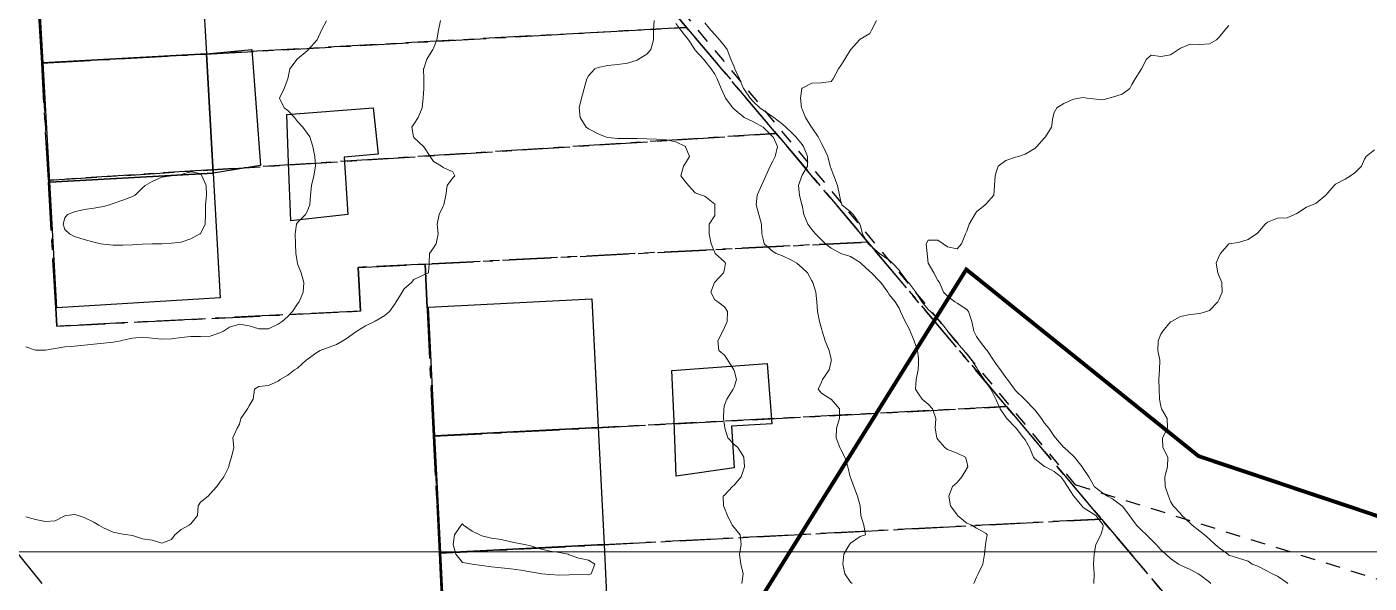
# Model space of a CAD drawing. Header units: centimetres. Extents: x 0 to 642158, y -847 to 649707.
# Drawn here: x 616694.3 to 616763.5, y 621085.8 to 621114.4 of the extents above; entities that cross this region are included whole.
import ezdxf

# ---------------------------------------------------------------- set-up
doc = ezdxf.new("R2010")
doc.units = ezdxf.units.CM
doc.header["$MEASUREMENT"] = 0
doc.linetypes.add('CENTERX2', pattern=[4, 2.5, -0.5, 0.5, -0.5])
doc.linetypes.add('JIS_02_0.7', pattern=[1.35, 0.75, -0.6])
for name, color, linetype, lineweight in [('MEV_grille', 254, 'Continuous', 9), ('MEV_layout inondation', 5, 'Continuous', 15), ('WAL_parcellaire agricole', 7, 'JIS_02_0.7', 25), ('WAL_topographie 0.5', 253, 'Continuous', 20)]:
    doc.layers.add(name, color=color, linetype=linetype, lineweight=lineweight)
doc.layers.add('SPW_batiments', color=7, linetype='Continuous')
doc.layers.add('SPW_parcellaire cadastral', color=7, linetype='CENTERX2', lineweight=25, true_color=0xff0542)

# ---------------------------------------------------------------- blocks, each defined once
blk = doc.blocks.new('*U114')
at = {"layer": 'MEV_grille', "transparency": 33554687}
blk.add_lwpolyline([(-1338.461, 0), (1338.461, 0)], dxfattribs=at)
blk = doc.blocks.new('*U115')
at = {"layer": 'MEV_grille', "color": 0, "linetype": 'ByBlock', "lineweight": -2, "transparency": 16777216}
blk.add_blockref('*U114', (0, -1300), dxfattribs=at)

msp = doc.modelspace()

# ---------------------------------------------------------------- linework, layer by layer
at = {"layer": 'MEV_layout inondation', "const_width": 0.2}
msp.add_lwpolyline([(616900.942, 621085.199), (616869.556, 621081.82), (616818.373, 621077.958), (616791.092, 621080.131), (616754.688, 621092.309), (616742.718, 621101.924), (616722.412, 621069.444), (616695.48, 621070.085), (616668.547, 621046.793), (616701.256, 620999.929), (616753.203, 621003.561), (616805.513, 621043.508), (616905.775, 621054.403)], dxfattribs=at)
at = {"layer": 'SPW_batiments'}
for points in [[(616703.374, 621116.273), (616703.556, 621113.038), (616695.13, 621112.57), (616694.753, 621119.185), (616703.182, 621119.653), (616703.374, 621116.273)], [(616703.903, 621106.89), (616695.48, 621106.423), (616695.13, 621112.57), (616703.556, 621113.038), (616703.903, 621106.89)], [(616706.343, 621107.273), (616703.903, 621106.89), (616703.556, 621113.038), (616705.897, 621113.256), (616706.343, 621107.273)], [(616712.398, 621107.857), (616710.648, 621107.707), (616710.848, 621104.757), (616707.898, 621104.424), (616707.789, 621107.424), (616707.698, 621109.907), (616712.148, 621110.257), (616712.398, 621107.857)], [(616704.266, 621100.456), (616695.849, 621099.955), (616695.48, 621106.423), (616703.903, 621106.89), (616704.266, 621100.456)], [(616723.745, 621093.791), (616715.329, 621093.358), (616714.999, 621099.975), (616723.416, 621100.408), (616723.745, 621093.791)], [(616732.699, 621093.977), (616730.616, 621093.859), (616730.749, 621091.709), (616727.767, 621091.276), (616727.653, 621094.109), (616727.549, 621096.726), (616732.449, 621097.076), (616732.699, 621093.977)], [(616724.046, 621087.764), (616715.628, 621087.33), (616715.329, 621093.358), (616723.745, 621093.791), (616724.046, 621087.764)], [(616724.231, 621084.042), (616724.345, 621081.758), (616724.36, 621081.463), (616715.938, 621081.099), (616715.628, 621087.33), (616724.046, 621087.764), (616724.231, 621084.042)]]:
    msp.add_lwpolyline(points, dxfattribs=at)
at = {"layer": 'SPW_parcellaire cadastral'}
for points in [[(616847.565, 621061.691), (616828.917, 621060.539), (616808.973, 621071.951), (616779.19, 621081.167), (616754.653, 621083.181), (616749.683, 621089.067), (616744.793, 621094.859), (616737.834, 621103.1), (616737.636, 621103.336), (616732.916, 621108.926), (616728.3, 621114.393), (616727.627, 621115.19), (616722.948, 621120.732), (616722.671, 621121.06), (616772.42, 621142.06), (616847.565, 621061.691)], [(616715.263, 621093.336), (616715.563, 621087.308), (616715.873, 621081.077), (616716.186, 621074.786), (616716.286, 621072.789), (616760.686, 621075.337), (616770.879, 621062.083), (616773.292, 621059.129), (616779.255, 621051.859), (616773.908, 621030.944), (616772.263, 621024.51), (616770.866, 621019.044), (616769.271, 621012.806), (616767.739, 621006.814), (616766.157, 621000.627), (616765.689, 620998.794), (616662.71, 621125.629)], [(616695.064, 621112.549), (616694.687, 621119.164), (616703.117, 621119.631), (616722.948, 621120.732), (616727.627, 621115.19), (616728.3, 621114.393), (616703.49, 621113.017), (616695.064, 621112.549)], [(616694.687, 621119.164), (616695.064, 621112.549), (616695.408, 621106.515), (616695.783, 621099.934), (616695.836, 621099.002), (616711.487, 621099.782), (616711.376, 621102.029), (616714.821, 621102.2), (616714.933, 621099.953), (616715.263, 621093.336)], [(616695.064, 621112.549), (616703.49, 621113.017), (616728.3, 621114.393), (616732.916, 621108.926), (616703.826, 621107.056), (616695.408, 621106.515), (616695.064, 621112.549)], [(616714.821, 621102.2), (616711.376, 621102.029), (616711.487, 621099.782), (616695.836, 621099.002), (616695.783, 621099.934), (616695.408, 621106.515), (616703.826, 621107.056), (616732.916, 621108.926), (616737.636, 621103.336), (616714.821, 621102.2)], [(616715.263, 621093.336), (616714.933, 621099.953), (616714.821, 621102.2), (616737.636, 621103.336), (616737.834, 621103.1), (616744.793, 621094.859), (616723.68, 621093.77), (616715.263, 621093.336)], [(616715.563, 621087.308), (616715.263, 621093.336), (616723.68, 621093.77), (616744.793, 621094.859), (616749.683, 621089.067), (616723.98, 621087.742), (616715.563, 621087.308)], [(616715.563, 621087.308), (616723.98, 621087.742), (616749.683, 621089.067), (616754.653, 621083.181), (616724.288, 621081.56), (616715.873, 621081.077), (616715.563, 621087.308)]]:
    msp.add_lwpolyline(points, dxfattribs=at)
at = {"layer": 'WAL_parcellaire agricole'}
msp.add_lwpolyline([(616810.251, 621070.768), (616781.35, 621080.764), (616765.85, 621085.362), (616748.357, 621090.818), (616682.918, 621169.639), (616661.738, 621197.449), (616602.087, 621269.369), (616526.994, 621299.499), (616576.822, 621338.338), (616533.815, 621402.665), (616552.813, 621416.834), (616582.717, 621382.138), (616635.423, 621323.445), (616688.43, 621261.152), (616732.293, 621211.325), (616828.245, 621125.169), (616881.648, 621072.228), (616874.217, 621071.21), (616845.277, 621069.528), (616834.321, 621069.895), (616821.725, 621073.496), (616819.913, 621067.675), (616810.251, 621070.768)], dxfattribs=at)
at = {"layer": 'WAL_topographie 0.5'}
for points in [[(616715.611, 621114.75), (616715.51, 621114.25), (616715.421, 621113.75), (616715.25, 621113.321), (616715.22, 621113.25), (616714.91, 621112.75), (616714.75, 621112.28), (616714.739, 621112.25), (616714.75, 621111.75), (616714.75, 621111.75), (616714.75, 621111.25), (616714.75, 621111.25), (616714.728, 621110.75), (616714.679, 621110.25), (616714.466, 621109.75), (616714.25, 621109.403), (616714.144, 621109.25), (616714.219, 621108.75), (616714.25, 621108.727), (616714.734, 621108.25), (616714.75, 621108.234), (616715.085, 621107.75), (616715.25, 621107.477), (616715.667, 621107.25), (616715.75, 621107.172), (616716.25, 621106.956), (616716.359, 621106.75), (616716.25, 621106.647), (616715.963, 621106.25), (616715.885, 621105.75), (616715.792, 621105.25), (616715.75, 621105.19), (616715.542, 621104.75), (616715.452, 621104.25), (616715.504, 621103.75), (616715.39, 621103.25), (616715.25, 621103.038), (616715.043, 621102.75), (616715.028, 621102.25), (616714.992, 621101.75), (616714.75, 621101.643), (616714.25, 621101.401), (616714.128, 621101.25), (616713.75, 621100.926), (616713.64, 621100.75), (616713.336, 621100.25), (616713.25, 621100.126), (616712.985, 621099.75), (616712.75, 621099.544), (616712.25, 621099.265), (616712.218, 621099.25), (616711.75, 621099.011), (616711.302, 621098.75), (616711.25, 621098.707), (616710.75, 621098.348), (616710.579, 621098.25), (616710.25, 621098.053), (616709.75, 621097.873), (616709.414, 621097.75), (616709.25, 621097.64), (616708.75, 621097.289), (616708.701, 621097.25), (616708.25, 621096.844), (616708.095, 621096.75), (616707.75, 621096.471), (616707.355, 621096.25), (616707.25, 621096.163), (616706.75, 621095.954), (616706.25, 621095.898), (616706.028, 621095.75), (616705.958, 621095.25), (616705.75, 621094.893), (616705.663, 621094.75), (616705.321, 621094.25), (616705.25, 621093.95), (616705.139, 621093.75), (616704.917, 621093.25), (616704.964, 621092.75), (616704.844, 621092.25), (616704.75, 621091.95), (616704.712, 621091.75), (616704.444, 621091.25), (616704.25, 621090.959), (616704.083, 621090.75), (616703.75, 621090.365), (616703.643, 621090.25), (616703.25, 621089.944), (616703.129, 621089.75), (616703.094, 621089.25), (616702.75, 621088.827), (616702.659, 621088.75), (616702.25, 621088.536), (616701.917, 621088.25), (616701.75, 621088.019), (616701.25, 621087.833), (616700.75, 621087.981), (616700.25, 621088.044), (616699.75, 621088.212), (616699.5, 621088.25), (616699.25, 621088.288), (616698.75, 621088.389), (616698.25, 621088.622), (616698, 621088.75), (616697.75, 621088.899), (616697.25, 621089.143), (616696.95, 621089.25), (616696.75, 621089.306), (616696.35, 621089.25), (616696.25, 621089.228), (616695.75, 621088.977), (616695.25, 621088.936), (616694.75, 621089.036), (616694.25, 621089.187)], [(616709.75, 621114.73), (616709.486, 621114.25), (616709.26, 621113.75), (616709.25, 621113.734), (616708.816, 621113.25), (616708.75, 621113.186), (616708.25, 621112.764), (616708.234, 621112.75), (616707.848, 621112.25), (616707.75, 621111.75), (616707.75, 621111.75), (616707.566, 621111.25), (616707.315, 621110.75), (616707.562, 621110.25), (616707.75, 621110.106), (616708.098, 621109.75), (616708.25, 621109.553), (616708.519, 621109.25), (616708.75, 621108.952), (616708.89, 621108.75), (616709.04, 621108.25), (616709.135, 621107.75), (616709.181, 621107.25), (616709.093, 621106.75), (616708.961, 621106.25), (616708.913, 621105.75), (616708.875, 621105.25), (616708.75, 621104.906), (616708.662, 621104.75), (616708.25, 621104.345), (616708.199, 621104.25), (616708.132, 621103.75), (616708.139, 621103.25), (616708.16, 621102.75), (616708.242, 621102.25), (616708.25, 621102.218), (616708.443, 621101.75), (616708.576, 621101.25), (616708.541, 621100.75), (616708.335, 621100.25), (616708.25, 621100.149), (616707.983, 621099.75), (616707.75, 621099.494), (616707.455, 621099.25), (616707.25, 621099.099), (616706.75, 621098.864), (616706.25, 621098.865), (616705.75, 621099.018), (616705.25, 621099.097), (616704.75, 621098.959), (616704.435, 621098.75), (616704.25, 621098.655), (616703.75, 621098.486), (616703.25, 621098.468), (616702.75, 621098.471), (616702.25, 621098.416), (616701.75, 621098.346), (616701.25, 621098.329), (616700.75, 621098.387), (616700.25, 621098.429), (616699.75, 621098.38), (616699.25, 621098.273), (616699.144, 621098.25), (616698.75, 621098.177), (616698.25, 621098.123), (616697.75, 621098.076), (616697.25, 621098.021), (616696.75, 621097.978), (616696.25, 621097.931), (616695.75, 621097.848), (616695.25, 621097.762), (616694.75, 621097.768), (616694.25, 621097.932)], [(616726.624, 621114.75), (616726.596, 621114.25), (616726.588, 621113.75), (616726.45, 621113.25), (616726.25, 621113.012), (616725.83, 621112.75), (616725.75, 621112.709), (616725.25, 621112.553), (616724.75, 621112.474), (616724.25, 621112.424), (616723.75, 621112.319), (616723.573, 621112.25), (616723.25, 621111.89), (616723.155, 621111.75), (616723.016, 621111.25), (616722.893, 621110.75), (616722.77, 621110.25), (616722.819, 621109.75), (616723.128, 621109.25), (616723.25, 621109.171), (616723.75, 621108.915), (616724.127, 621108.75), (616724.25, 621108.719), (616724.75, 621108.673), (616725.25, 621108.673), (616725.75, 621108.667), (616726.25, 621108.644), (616726.75, 621108.626), (616727.25, 621108.608), (616727.75, 621108.502), (616728.243, 621108.25), (616728.25, 621108.234), (616728.45, 621107.75), (616728.25, 621107.401), (616728.143, 621107.25), (616728.012, 621106.75), (616728.25, 621106.44), (616728.403, 621106.25), (616728.75, 621105.866), (616729.075, 621105.75), (616729.25, 621105.692), (616729.75, 621105.295), (616729.765, 621105.25), (616729.757, 621104.75), (616729.75, 621104.706), (616729.473, 621104.25), (616729.468, 621103.75), (616729.567, 621103.25), (616729.75, 621102.795), (616729.774, 621102.75), (616730.25, 621102.31), (616730.306, 621102.25), (616730.25, 621101.942), (616730.197, 621101.75), (616729.75, 621101.262), (616729.741, 621101.25), (616729.558, 621100.75), (616729.75, 621100.367), (616729.909, 621100.25), (616730.25, 621099.991), (616730.409, 621099.75), (616730.398, 621099.25), (616730.25, 621098.94), (616730.165, 621098.75), (616729.917, 621098.25), (616729.966, 621097.75), (616730.25, 621097.511), (616730.435, 621097.25), (616730.741, 621096.75), (616730.75, 621096.714), (616730.873, 621096.25), (616730.75, 621095.868), (616730.696, 621095.75), (616730.372, 621095.25), (616730.25, 621094.927), (616730.217, 621094.75), (616730.203, 621094.25), (616730.25, 621093.893), (616730.269, 621093.75), (616730.43, 621093.25), (616730.75, 621092.909), (616730.938, 621092.75), (616731.25, 621092.26), (616731.255, 621092.25), (616731.278, 621091.75), (616731.25, 621091.654), (616731.12, 621091.25), (616730.75, 621090.821), (616730.673, 621090.75), (616730.25, 621090.299), (616730.193, 621090.25), (616730.208, 621089.75), (616730.25, 621089.625), (616730.406, 621089.25), (616730.659, 621088.75), (616730.75, 621088.639), (616731.068, 621088.25), (616731.107, 621087.75), (616731.033, 621087.25), (616731.105, 621086.75), (616731.221, 621086.25), (616731.142, 621085.75)], [(616727.75, 621114.589), (616727.998, 621114.25), (616728.25, 621113.936), (616728.392, 621113.75), (616728.73, 621113.25), (616728.75, 621113.225), (616729.167, 621112.75), (616729.25, 621112.676), (616729.562, 621112.25), (616729.75, 621111.978), (616729.875, 621111.75), (616730.091, 621111.25), (616730.25, 621110.863), (616730.301, 621110.75), (616730.687, 621110.25), (616730.75, 621110.187), (616731.25, 621109.76), (616731.264, 621109.75), (616731.75, 621109.52), (616732.246, 621109.25), (616732.25, 621109.246), (616732.75, 621108.763), (616732.764, 621108.75), (616732.995, 621108.25), (616732.873, 621107.75), (616732.75, 621107.494), (616732.605, 621107.25), (616732.381, 621106.75), (616732.25, 621106.433), (616732.162, 621106.25), (616731.936, 621105.75), (616731.884, 621105.25), (616732.031, 621104.75), (616732.155, 621104.25), (616732.186, 621103.75), (616732.25, 621103.483), (616732.307, 621103.25), (616732.75, 621102.84), (616732.919, 621102.75), (616733.25, 621102.622), (616733.75, 621102.391), (616733.982, 621102.25), (616734.25, 621102), (616734.529, 621101.75), (616734.75, 621101.346), (616734.801, 621101.25), (616734.963, 621100.75), (616735.013, 621100.25), (616735.054, 621099.75), (616735.156, 621099.25), (616735.25, 621098.88), (616735.283, 621098.75), (616735.447, 621098.25), (616735.649, 621097.75), (616735.75, 621097.294), (616735.758, 621097.25), (616735.75, 621097.2), (616735.649, 621096.75), (616735.306, 621096.25), (616735.25, 621096.125), (616735.086, 621095.75), (616735.25, 621095.548), (616735.734, 621095.25), (616735.75, 621095.242), (616736.177, 621094.75), (616736.176, 621094.25), (616736.033, 621093.75), (616736.017, 621093.25), (616736.199, 621092.75), (616736.25, 621092.647), (616736.449, 621092.25), (616736.605, 621091.75), (616736.73, 621091.25), (616736.75, 621091.202), (616736.921, 621090.75), (616737.114, 621090.25), (616737.25, 621089.75), (616737.25, 621089.75), (616737.287, 621089.25), (616737.442, 621088.75), (616737.529, 621088.25), (616737.25, 621088.17), (616736.75, 621087.825), (616736.703, 621087.75), (616736.414, 621087.25), (616736.354, 621086.75), (616736.454, 621086.25), (616736.75, 621085.813), (616736.831, 621085.75)], [(616729.25, 621114.625), (616729.552, 621114.25), (616729.75, 621114.026), (616729.997, 621113.75), (616730.25, 621113.448), (616730.386, 621113.25), (616730.589, 621112.75), (616730.75, 621112.356), (616730.796, 621112.25), (616731.033, 621111.75), (616731.233, 621111.25), (616731.25, 621111.224), (616731.576, 621110.75), (616731.75, 621110.559), (616732.073, 621110.25), (616732.25, 621110.129), (616732.75, 621109.793), (616732.803, 621109.75), (616733.25, 621109.411), (616733.416, 621109.25), (616733.75, 621108.94), (616733.939, 621108.75), (616734.25, 621108.354), (616734.326, 621108.25), (616734.525, 621107.75), (616734.539, 621107.25), (616734.25, 621106.774), (616734.236, 621106.75), (616734.072, 621106.25), (616734.126, 621105.75), (616734.245, 621105.25), (616734.25, 621105.229), (616734.342, 621104.75), (616734.549, 621104.25), (616734.75, 621103.989), (616734.953, 621103.75), (616735.25, 621103.454), (616735.466, 621103.25), (616735.75, 621103.024), (616736.246, 621102.75), (616736.25, 621102.748), (616736.75, 621102.586), (616737.25, 621102.285), (616737.29, 621102.25), (616737.75, 621101.815), (616737.834, 621101.75), (616738.25, 621101.322), (616738.32, 621101.25), (616738.677, 621100.75), (616738.75, 621100.635), (616739.046, 621100.25), (616739.25, 621099.931), (616739.331, 621099.75), (616739.569, 621099.25), (616739.75, 621098.898), (616739.83, 621098.75), (616740.028, 621098.25), (616740.205, 621097.75), (616740.25, 621097.333), (616740.261, 621097.25), (616740.25, 621097.083), (616740.235, 621096.75), (616740.142, 621096.25), (616740.104, 621095.75), (616740.25, 621095.517), (616740.435, 621095.25), (616740.75, 621094.977), (616740.974, 621094.75), (616741.149, 621094.25), (616741.111, 621093.75), (616741.202, 621093.25), (616741.25, 621093.172), (616741.605, 621092.75), (616741.75, 621092.643), (616742.25, 621092.454), (616742.673, 621092.25), (616742.75, 621092.015), (616742.792, 621091.75), (616742.75, 621091.671), (616742.48, 621091.25), (616742.25, 621090.953), (616742.009, 621090.75), (616741.821, 621090.25), (616741.912, 621089.75), (616742.25, 621089.287), (616742.273, 621089.25), (616742.75, 621088.863), (616743, 621088.75), (616743.25, 621088.598), (616743.75, 621088.323), (616743.797, 621088.25), (616743.75, 621087.981), (616743.707, 621087.75), (616743.65, 621087.25), (616743.566, 621086.75), (616743.333, 621086.25), (616743.25, 621086.068), (616743.104, 621085.75)], [(616738.088, 621114.75), (616737.837, 621114.25), (616737.75, 621114.083), (616737.25, 621113.781), (616737.218, 621113.75), (616736.761, 621113.25), (616736.75, 621113.232), (616736.463, 621112.75), (616736.25, 621112.427), (616736.128, 621112.25), (616735.863, 621111.75), (616735.75, 621111.605), (616735.25, 621111.538), (616734.75, 621111.516), (616734.25, 621111.261), (616734.242, 621111.25), (616734.167, 621110.75), (616734.225, 621110.25), (616734.25, 621110.181), (616734.434, 621109.75), (616734.744, 621109.25), (616734.75, 621109.242), (616735.08, 621108.75), (616735.25, 621108.411), (616735.345, 621108.25), (616735.576, 621107.75), (616735.706, 621107.25), (616735.75, 621107.101), (616735.897, 621106.75), (616736.084, 621106.25), (616736.183, 621105.75), (616736.25, 621105.412), (616736.302, 621105.25), (616736.75, 621104.889), (616736.886, 621104.75), (616737.234, 621104.25), (616737.25, 621104.214), (616737.365, 621103.75), (616737.663, 621103.25), (616737.75, 621103.167), (616738.236, 621102.75), (616738.25, 621102.739), (616738.75, 621102.399), (616738.917, 621102.25), (616739.25, 621101.892), (616739.352, 621101.75), (616739.73, 621101.25), (616739.75, 621101.227), (616740.115, 621100.75), (616740.25, 621100.526), (616740.418, 621100.25), (616740.75, 621099.854), (616740.866, 621099.75), (616741.25, 621099.382), (616741.379, 621099.25), (616741.75, 621098.761), (616741.757, 621098.75), (616742.149, 621098.25), (616742.25, 621098.141), (616742.597, 621097.75), (616742.75, 621097.568), (616743.006, 621097.25), (616743.25, 621096.867), (616743.319, 621096.75), (616743.636, 621096.25), (616743.75, 621096.096), (616743.981, 621095.75), (616744.234, 621095.25), (616744.25, 621095.21), (616744.462, 621094.75), (616744.75, 621094.316), (616744.813, 621094.25), (616745.25, 621093.791), (616745.284, 621093.75), (616745.664, 621093.25), (616745.75, 621093.144), (616745.973, 621092.75), (616746.18, 621092.25), (616746.25, 621092.169), (616746.75, 621091.774), (616746.797, 621091.75), (616747.25, 621091.521), (616747.586, 621091.25), (616747.75, 621091.035), (616747.932, 621090.75), (616748.25, 621090.255), (616748.253, 621090.25), (616748.668, 621089.75), (616748.75, 621089.667), (616749.25, 621089.343), (616749.402, 621089.25), (616749.75, 621088.787), (616749.771, 621088.75), (616749.75, 621088.599), (616749.66, 621088.25), (616749.399, 621087.75), (616749.304, 621087.25), (616749.282, 621086.75), (616749.308, 621086.25), (616749.296, 621085.75)], [(616756.25, 621114.49), (616756.043, 621114.25), (616755.75, 621113.88), (616755.62, 621113.75), (616755.25, 621113.548), (616754.75, 621113.506), (616754.25, 621113.52), (616753.75, 621113.321), (616753.661, 621113.25), (616753.25, 621112.97), (616752.75, 621112.89), (616752.25, 621112.953), (616752, 621112.75), (616751.75, 621112.25), (616751.75, 621112.25), (616751.423, 621111.75), (616751.25, 621111.456), (616751.144, 621111.25), (616750.75, 621110.948), (616750.25, 621110.797), (616750.058, 621110.75), (616749.75, 621110.668), (616749.25, 621110.705), (616748.938, 621110.75), (616748.75, 621110.773), (616748.536, 621110.75), (616748.25, 621110.703), (616747.75, 621110.471), (616747.385, 621110.25), (616747.25, 621110), (616747.177, 621109.75), (616747.107, 621109.25), (616746.806, 621108.75), (616746.75, 621108.7), (616746.353, 621108.25), (616746.25, 621108.16), (616745.75, 621107.867), (616745.406, 621107.75), (616745.25, 621107.704), (616744.75, 621107.53), (616744.361, 621107.25), (616744.25, 621106.942), (616744.2, 621106.75), (616744.18, 621106.25), (616744.141, 621105.75), (616743.75, 621105.304), (616743.685, 621105.25), (616743.25, 621104.893), (616743.155, 621104.75), (616742.86, 621104.25), (616742.75, 621103.904), (616742.681, 621103.75), (616742.471, 621103.25), (616742.25, 621102.991), (616741.75, 621103.093), (616741.521, 621103.25), (616741.25, 621103.431), (616740.75, 621103.44), (616740.648, 621103.25), (616740.697, 621102.75), (616740.75, 621102.25), (616740.75, 621102.25), (616741.039, 621101.75), (616741.25, 621101.361), (616741.331, 621101.25), (616741.546, 621100.75), (616741.75, 621100.541), (616742.131, 621100.25), (616742.25, 621100.191), (616742.75, 621099.86), (616742.831, 621099.75), (616743.004, 621099.25), (616743.099, 621098.75), (616743.25, 621098.474), (616743.4, 621098.25), (616743.75, 621097.798), (616743.786, 621097.75), (616744.113, 621097.25), (616744.25, 621097.038), (616744.478, 621096.75), (616744.75, 621096.358), (616744.833, 621096.25), (616745.201, 621095.75), (616745.25, 621095.689), (616745.713, 621095.25), (616745.75, 621095.216), (616746.201, 621094.75), (616746.25, 621094.689), (616746.594, 621094.25), (616746.75, 621094.009), (616746.966, 621093.75), (616747.25, 621093.33), (616747.315, 621093.25), (616747.75, 621092.754), (616747.754, 621092.75), (616748.25, 621092.312), (616748.299, 621092.25), (616748.695, 621091.75), (616748.75, 621091.664), (616749.032, 621091.25), (616749.25, 621090.849), (616749.313, 621090.75), (616749.75, 621090.401), (616749.991, 621090.25), (616750.25, 621090.112), (616750.742, 621089.75), (616750.75, 621089.742), (616751.138, 621089.25), (616751.25, 621089.072), (616751.49, 621088.75), (616751.75, 621088.496), (616752.01, 621088.25), (616752.25, 621088.019), (616752.502, 621087.75), (616752.75, 621087.488), (616753.004, 621087.25), (616753.25, 621087.041), (616753.654, 621086.75), (616753.75, 621086.699), (616754.25, 621086.468), (616754.67, 621086.25), (616754.75, 621086.202), (616755.25, 621085.81), (616755.327, 621085.75)], [(616763.75, 621108.083), (616763.321, 621107.75), (616763.25, 621107.607), (616763.083, 621107.25), (616762.75, 621106.905), (616762.513, 621106.75), (616762.25, 621106.578), (616761.75, 621106.321), (616761.679, 621106.25), (616761.25, 621105.75), (616761.25, 621105.75), (616760.75, 621105.343), (616760.568, 621105.25), (616760.25, 621105.125), (616759.75, 621104.807), (616759.639, 621104.75), (616759.25, 621104.575), (616758.75, 621104.566), (616758.25, 621104.361), (616758.122, 621104.25), (616757.75, 621103.811), (616757.683, 621103.75), (616757.25, 621103.467), (616756.75, 621103.311), (616756.25, 621103.25), (616756.25, 621103.25), (616755.815, 621102.75), (616755.75, 621102.632), (616755.595, 621102.25), (616755.687, 621101.75), (616755.75, 621101.583), (616755.89, 621101.25), (616755.904, 621100.75), (616755.75, 621100.397), (616755.691, 621100.25), (616755.25, 621099.81), (616755.094, 621099.75), (616754.75, 621099.648), (616754.25, 621099.603), (616753.75, 621099.5), (616753.296, 621099.25), (616753.25, 621099.219), (616752.845, 621098.75), (616752.75, 621098.583), (616752.613, 621098.25), (616752.594, 621097.75), (616752.685, 621097.25), (616752.669, 621096.75), (616752.64, 621096.25), (616752.665, 621095.75), (616752.673, 621095.25), (616752.75, 621094.875), (616752.782, 621094.75), (616753.073, 621094.25), (616753.083, 621093.75), (616752.837, 621093.25), (616752.85, 621092.75), (616753.107, 621092.25), (616753.092, 621091.75), (616752.949, 621091.25), (616752.971, 621090.75), (616753.133, 621090.25), (616753.25, 621089.978), (616753.372, 621089.75), (616753.75, 621089.354), (616753.83, 621089.25), (616754.25, 621088.853), (616754.352, 621088.75), (616754.75, 621088.444), (616754.994, 621088.25), (616755.25, 621088.024), (616755.549, 621087.75), (616755.75, 621087.581), (616756.194, 621087.25), (616756.25, 621087.214), (616756.75, 621087.047), (616757.25, 621086.897), (616757.454, 621086.75), (616757.75, 621086.637), (616758.25, 621086.376), (616758.487, 621086.25), (616758.75, 621086.124), (616759.25, 621085.789), (616759.297, 621085.75)], [(616701.251, 621103.25), (616701.25, 621103.25), (616700.75, 621103.25), (616700.25, 621103.226), (616699.75, 621103.185), (616699.25, 621103.167), (616698.75, 621103.173), (616698.25, 621103.221), (616698.108, 621103.25), (616697.75, 621103.328), (616697.25, 621103.475), (616696.75, 621103.62), (616696.5, 621103.75), (616696.25, 621103.99), (616696.166, 621104.25), (616696.25, 621104.575), (616696.39, 621104.75), (616696.75, 621104.895), (616697.25, 621105.004), (616697.75, 621105.08), (616698.25, 621105.163), (616698.558, 621105.25), (616698.75, 621105.319), (616699.25, 621105.493), (616699.75, 621105.687), (616699.875, 621105.75), (616700.25, 621106.125), (616700.404, 621106.25), (616700.75, 621106.454), (616701.25, 621106.67), (616701.75, 621106.75), (616701.75, 621106.75), (616702.25, 621106.817), (616702.75, 621106.944), (616703.25, 621106.863), (616703.313, 621106.75), (616703.532, 621106.25), (616703.563, 621105.75), (616703.5, 621105.25), (616703.5, 621104.75), (616703.492, 621104.25), (616703.25, 621103.766), (616703.221, 621103.75), (616702.75, 621103.507), (616702.25, 621103.333), (616701.75, 621103.274), (616701.251, 621103.25)], [(616723.375, 621086.25), (616723.25, 621086.202), (616722.75, 621086.203), (616722.25, 621086.186), (616721.75, 621086.179), (616721.25, 621086.204), (616720.833, 621086.25), (616720.75, 621086.268), (616720.25, 621086.356), (616719.75, 621086.439), (616719.25, 621086.507), (616718.75, 621086.547), (616718.25, 621086.605), (616717.75, 621086.68), (616717.25, 621086.75), (616717.25, 621086.75), (616716.75, 621086.828), (616716.404, 621087.25), (616716.263, 621087.75), (616716.347, 621088.25), (616716.679, 621088.75), (616716.75, 621088.821), (616716.798, 621088.75), (616717.25, 621088.444), (616717.65, 621088.25), (616717.75, 621088.203), (616718.25, 621088.079), (616718.75, 621088.006), (616719.25, 621087.886), (616719.75, 621087.782), (616719.964, 621087.75), (616720.25, 621087.689), (616720.75, 621087.534), (616721.25, 621087.417), (616721.75, 621087.35), (616722.2, 621087.25), (616722.25, 621087.231), (616722.75, 621087.056), (616723.25, 621086.956), (616723.568, 621086.75), (616723.375, 621086.25)]]:
    msp.add_lwpolyline(points, dxfattribs=at)

# ---------------------------------------------------------------- block references
at = {"layer": 'MEV_grille', "transparency": 33554687}
msp.add_blockref('*U115', (616669.481, 622387.381), dxfattribs=at)

doc.saveas('drawing.dxf')
